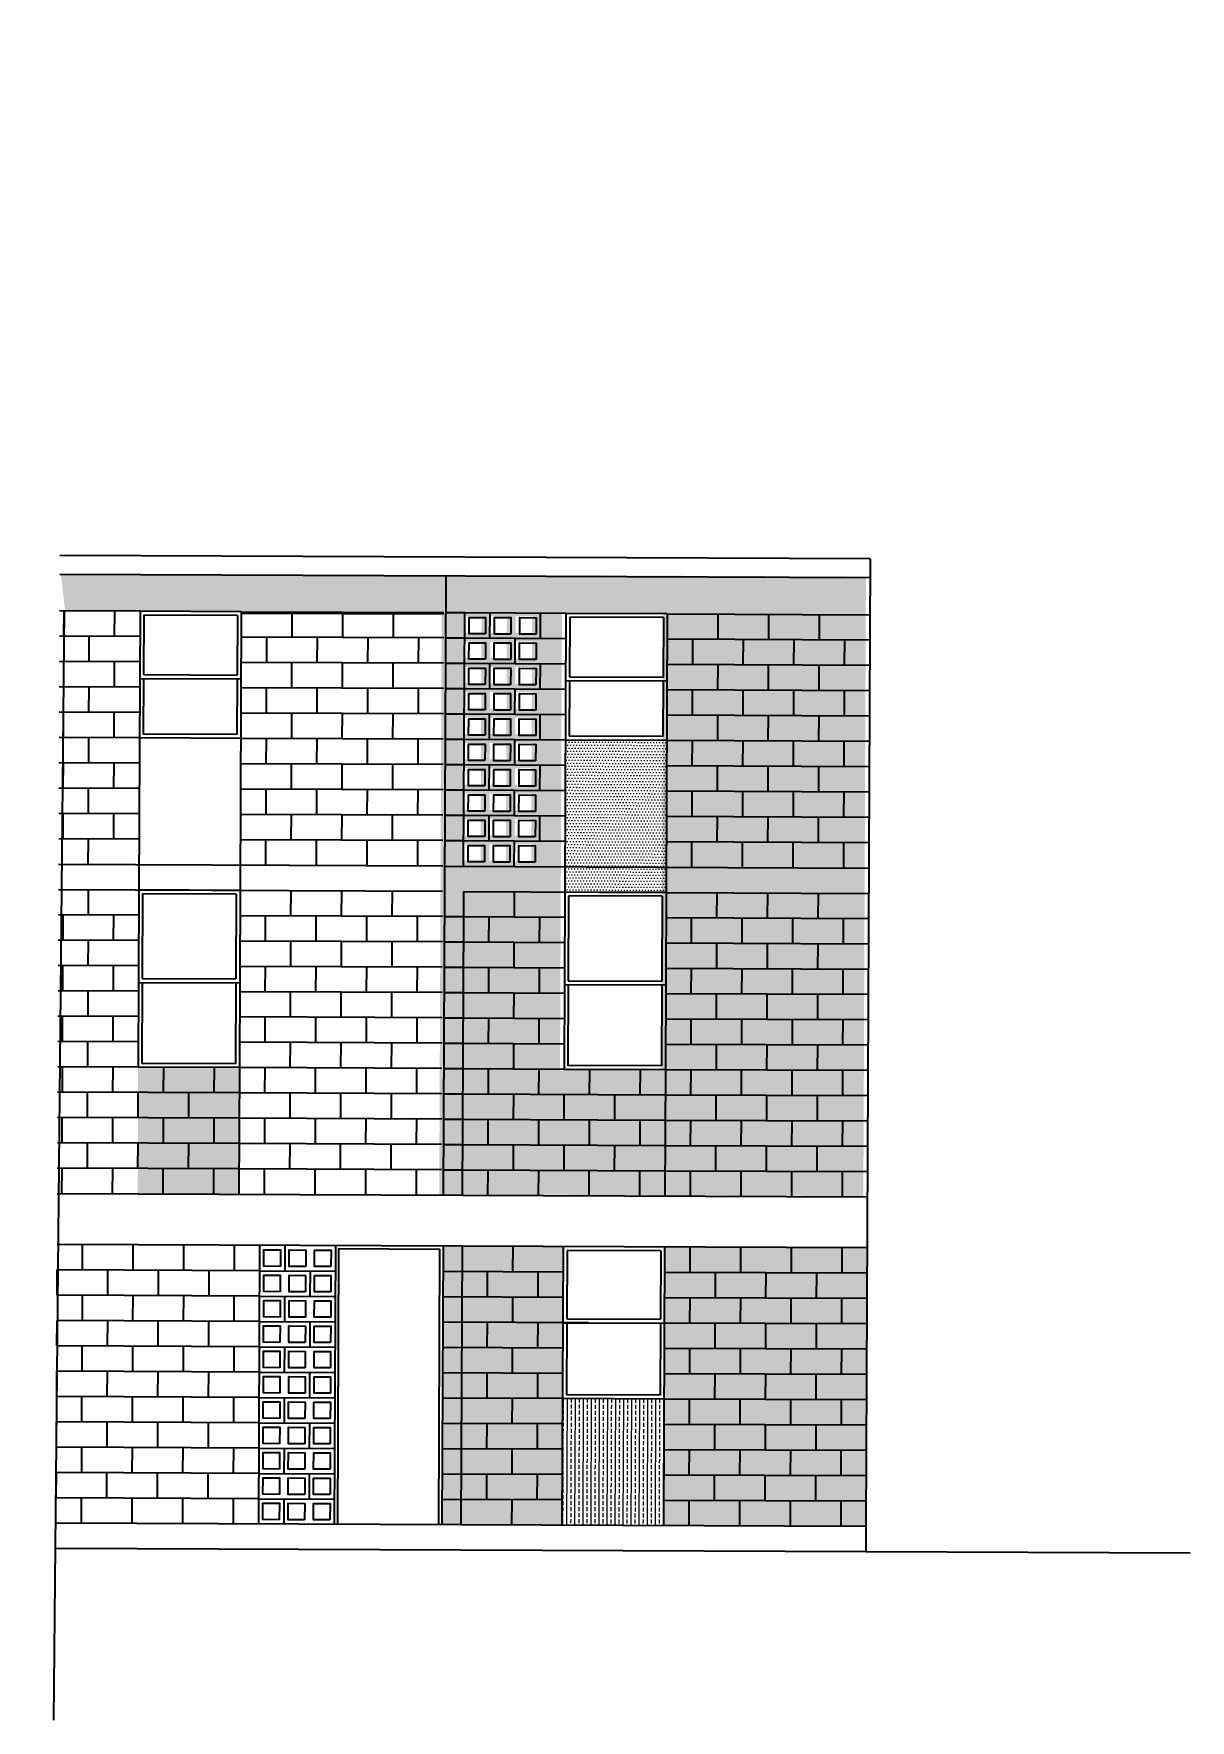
# Model space of a CAD drawing. Header units: inches. Extents: x 157.3 to 225.9, y 42.2 to 124.9.
# Drawn here: x 202.34 to 221.07, y 97.55 to 124.85 of the extents above; entities that cross this region are included whole.
import ezdxf

# ---------------------------------------------------------------- set-up
doc = ezdxf.new("R2010")
doc.units = ezdxf.units.IN
doc.header["$MEASUREMENT"] = 0
for name, color, linetype, lineweight in [('A-ELEV-MBE1', 7, 'Continuous', 35), ('A-ELEV-PATT', 8, 'Continuous', 18), ('A-SECT-MCUT', 7, 'Continuous', 35)]:
    doc.layers.add(name, color=color, linetype=linetype, lineweight=lineweight)

msp = doc.modelspace()

# ---------------------------------------------------------------- hatches: boundary and pattern name
at = {"layer": 'A-ELEV-PATT'}
h = msp.add_hatch(dxfattribs=at)
h.set_pattern_fill('DOTS,_O', color=256, scale=0.050179, angle=90)
h.set_pattern_definition([(90, (286.519316, 685.25579), (-0.079658478, 0.039829239), [0, -0.079658478])])
h.paths.add_polyline_path([(195.803, 116.341), (195.803, 117.176), (189.682, 117.176), (189.682, 116.341)])
h.paths.add_polyline_path([(202.333, 124.85), (203.939, 124.85), (203.939, 124.85), (202.333, 124.85)])
h = msp.add_hatch(dxfattribs=at)
h.set_pattern_fill('DOTS,_O', color=256, scale=0.05125, angle=90)
h.set_pattern_definition([(90, (296.38081, 694.73535), (-0.081359404, 0.040679702), [0, -0.081359404])])
h.paths.add_polyline_path([(209.018, 116.072), (202.787, 116.098), (202.851, 115.508), (209.016, 115.476)])
h.paths.add_polyline_path([(210.397, 122.364), (212.037, 122.364), (212.037, 122.364), (210.397, 122.364)])
h = msp.add_hatch(dxfattribs=at)
h.set_pattern_fill('DOTS,_O', color=256, scale=0.050179, angle=90)
h.set_pattern_definition([(90, (286.098655, 675.230526), (-0.079658478, 0.039829239), [0, -0.079658478])])
h.paths.add_polyline_path([(196.104, 116.341), (194.439, 116.341), (194.524, 108.112), (196.104, 108.313)])
h.paths.add_polyline_path([(201.913, 114.825), (203.518, 114.825), (203.518, 114.825), (201.913, 114.825)])
h = msp.add_hatch(dxfattribs=at)
h.set_pattern_fill('DOTS', color=256, scale=0.05125, angle=179.7612, style=0)
h.set_pattern_definition([(359.761219, (150.50961, -432.643015), (0.041018414, 0.081189165), [0, -0.081359404])])
h.paths.add_polyline_path([(215.821, 116.064), (208.953, 116.092), (208.911, 106.066), (215.779, 106.037)])
h.paths.add_polyline_path([(212.507, 108.101), (210.867, 108.108), (210.898, 115.488), (212.538, 115.481)], flags=16)
h.paths.add_polyline_path([(210.401, 111.872), (210.135, 111.873), (210.136, 112.139), (210.402, 112.138)], flags=16)
h.paths.add_polyline_path([(210.401, 111.728), (210.4, 111.462), (210.133, 111.463), (210.134, 111.729)], flags=16)
h.paths.add_polyline_path([(210.403, 112.282), (210.137, 112.283), (210.138, 112.549), (210.404, 112.548)], flags=16)
h.paths.add_polyline_path([(210.405, 112.692), (210.138, 112.693), (210.139, 112.959), (210.406, 112.958)], flags=16)
h.paths.add_polyline_path([(210.406, 113.102), (210.14, 113.103), (210.141, 113.369), (210.408, 113.368)], flags=16)
h.paths.add_polyline_path([(210.408, 113.512), (210.142, 113.513), (210.143, 113.779), (210.409, 113.778)], flags=16)
h.paths.add_polyline_path([(209.991, 111.873), (209.725, 111.874), (209.726, 112.141), (209.992, 112.14)], flags=16)
h.paths.add_polyline_path([(209.991, 111.73), (209.99, 111.463), (209.723, 111.464), (209.724, 111.731)], flags=16)
h.paths.add_polyline_path([(209.993, 112.283), (209.727, 112.284), (209.728, 112.551), (209.994, 112.55)], flags=16)
h.paths.add_polyline_path([(209.995, 112.693), (209.728, 112.694), (209.729, 112.961), (209.996, 112.96)], flags=16)
h.paths.add_polyline_path([(210.41, 113.922), (210.143, 113.923), (210.145, 114.189), (210.411, 114.188)], flags=16)
h.paths.add_polyline_path([(209.996, 113.103), (209.73, 113.104), (209.731, 113.371), (209.998, 113.37)], flags=16)
h.paths.add_polyline_path([(209.998, 113.513), (209.732, 113.514), (209.733, 113.781), (209.999, 113.78)], flags=16)
h.paths.add_polyline_path([(210.412, 114.332), (210.145, 114.333), (210.146, 114.599), (210.413, 114.598)], flags=16)
h.paths.add_polyline_path([(209.581, 111.875), (209.315, 111.876), (209.316, 112.143), (209.582, 112.141)], flags=16)
h.paths.add_polyline_path([(209.581, 111.732), (209.58, 111.465), (209.313, 111.466), (209.314, 111.733)], flags=16)
h.paths.add_polyline_path([(209.583, 112.285), (209.317, 112.286), (209.318, 112.553), (209.584, 112.551)], flags=16)
h.paths.add_polyline_path([(210, 113.923), (209.733, 113.924), (209.735, 114.191), (210.001, 114.19)], flags=16)
h.paths.add_polyline_path([(209.585, 112.695), (209.318, 112.696), (209.319, 112.963), (209.586, 112.961)], flags=16)
h.paths.add_polyline_path([(210.413, 114.742), (210.147, 114.743), (210.148, 115.009), (210.414, 115.008)], flags=16)
h.paths.add_polyline_path([(209.586, 113.105), (209.32, 113.106), (209.321, 113.373), (209.588, 113.371)], flags=16)
h.paths.add_polyline_path([(210.002, 114.333), (209.735, 114.334), (209.736, 114.601), (210.003, 114.6)], flags=16)
h.paths.add_polyline_path([(209.588, 113.515), (209.322, 113.516), (209.323, 113.783), (209.589, 113.781)], flags=16)
h.paths.add_polyline_path([(210.415, 115.152), (210.149, 115.153), (210.15, 115.419), (210.416, 115.418)], flags=16)
h.paths.add_polyline_path([(209.59, 113.925), (209.323, 113.926), (209.325, 114.193), (209.591, 114.191)], flags=16)
h.paths.add_polyline_path([(210.003, 114.743), (209.737, 114.744), (209.738, 115.011), (210.004, 115.01)], flags=16)
h.paths.add_polyline_path([(209.592, 114.335), (209.325, 114.336), (209.326, 114.603), (209.593, 114.601)], flags=16)
h.paths.add_polyline_path([(210.005, 115.153), (209.739, 115.154), (209.74, 115.421), (210.006, 115.42)], flags=16)
h.paths.add_polyline_path([(209.593, 114.745), (209.327, 114.746), (209.328, 115.013), (209.594, 115.011)], flags=16)
h.paths.add_polyline_path([(209.595, 115.155), (209.329, 115.156), (209.33, 115.423), (209.596, 115.421)], flags=16)
h = msp.add_hatch(dxfattribs=at)
h.set_pattern_fill('DOTS,_O', color=256, scale=0.050179, angle=90)
h.set_pattern_definition([(90, (291.23247, 674.51905), (-0.079658478, 0.039829239), [0, -0.079658478])])
h.paths.add_polyline_path([(195.899, 108.606), (195.496, 108.458), (195.687, 108.061), (196.008, 108.061)])
h.paths.add_polyline_path([(207.046, 114.114), (208.652, 114.114), (208.652, 114.114), (207.046, 114.114)])
h = msp.add_hatch(dxfattribs=at)
h.set_pattern_fill('DOTS', color=256, scale=0.03075, angle=179.7612, style=0)
h.set_pattern_definition([(359.761219, (150.574816, -432.663097), (0.0246110484, 0.048713499), [0, -0.0488156423])])
h.paths.add_polyline_path([(212.595, 113.411), (210.955, 113.418), (210.945, 110.958), (212.585, 110.951)])
h = msp.add_hatch(dxfattribs=at)
h.set_pattern_fill('DOTS,_O', color=256, scale=0.050179, angle=90)
h.set_pattern_definition([(90, (286.227965, 673.6515), (-0.079658478, 0.039829239), [0, -0.079658478])])
h.paths.add_polyline_path([(191.754, 107.911), (191.445, 107.911), (191.445, 106.306), (191.754, 106.306)])
h.paths.add_polyline_path([(202.042, 113.246), (203.648, 113.246), (203.648, 113.246), (202.042, 113.246)])
h = msp.add_hatch(dxfattribs=at)
h.set_pattern_fill('DOTS,_O', color=256, scale=0.05125, angle=90)
h.set_pattern_definition([(90, (297.5591, 685.29453), (-0.081359404, 0.040679702), [0, -0.081359404])])
h.paths.add_polyline_path([(205.674, 108.116), (204.034, 108.122), (204.029, 106.067), (205.666, 106.066)])
h.paths.add_polyline_path([(211.575, 112.923), (213.215, 112.923), (213.215, 112.923), (211.575, 112.923)])
h = msp.add_hatch(dxfattribs=at)
h.set_pattern_fill('DOTS,_O', color=256, scale=0.050179, angle=90)
h.set_pattern_definition([(90, (288.92007, 672.763664), (-0.079658478, 0.039829239), [0, -0.079658478])])
h.paths.add_polyline_path([(193.696, 107.911), (191.854, 107.911), (191.854, 106.306), (193.696, 106.306)])
h.paths.add_polyline_path([(204.734, 112.358), (206.34, 112.358), (206.34, 112.358), (204.734, 112.358)])
h = msp.add_hatch(dxfattribs=at)
h.set_pattern_fill('DOTS,_O', color=256, scale=0.050179, angle=90)
h.set_pattern_definition([(90, (290.96221, 672.36208), (-0.079658478, 0.039829239), [0, -0.079658478])])
h.paths.add_polyline_path([(195.72, 108.552), (193.914, 108.552), (193.897, 105.904), (195.703, 105.904)])
h.paths.add_polyline_path([(206.776, 111.957), (208.382, 111.957), (208.382, 111.957), (206.776, 111.957)])
h = msp.add_hatch(dxfattribs=at)
h.set_pattern_fill('DOTS', color=256, scale=0.05125, angle=179.7612, style=0)
h.set_pattern_definition([(359.76122, (124.335035, -432.55374), (0.041018414, 0.081189165), [0, -0.081359404])])
h.paths.add_polyline_path([(210.921, 105.218), (208.973, 105.226), (208.954, 100.716), (210.902, 100.708)])
h.paths.add_polyline_path([(215.841, 105.197), (212.561, 105.211), (212.542, 100.701), (215.822, 100.687)])
h = msp.add_hatch(dxfattribs=at)
h.set_pattern_fill('BRASS', color=256, scale=0.0205, angle=269.7612, style=0)
h.set_pattern_definition([(89.76122, (155.90477, -432.68531), (-0.130173916, 0.000542504), []), (89.76122, (155.83969, -432.68504), (-0.130173916, 0.000542504), [0.065087523, -0.032543762])])
h.paths.add_polyline_path([(212.55, 102.751), (210.91, 102.758), (210.902, 100.708), (212.542, 100.701)])

# ---------------------------------------------------------------- linework, layer by layer
at = {"layer": 'A-ELEV-MBE1'}
for p, q in [((215.887, 116.351), (202.767, 116.406)), ((215.887, 116.351), (215.822, 100.687)), ((215.886, 116.044), (202.766, 116.098)), ((209.018, 116.072), (208.977, 106.046)), ((202.835, 115.507), (202.665, 97.553)), ((204.065, 115.502), (202.763, 115.508)), ((202.833, 115.097), (202.835, 115.507)), ((203.653, 115.094), (203.655, 115.504)), ((204.065, 115.502), (204.046, 110.992)), ((205.705, 115.495), (204.065, 115.502)), ((205.705, 115.495), (205.686, 110.985)), ((205.705, 115.495), (208.985, 115.482)), ((206.525, 115.492), (206.523, 115.082)), ((207.345, 115.489), (207.343, 115.079)), ((208.165, 115.485), (208.163, 115.075)), ((209.323, 115.475), (209.016, 115.476)), ((209.306, 111.375), (209.323, 115.475)), ((210.963, 115.468), (209.323, 115.475)), ((209.732, 115.063), (209.733, 115.473)), ((204.126, 115.441), (204.122, 114.477)), ((205.643, 115.434), (204.126, 115.441)), ((205.643, 115.434), (205.639, 114.471)), ((210.552, 115.059), (210.553, 115.469)), ((210.963, 115.468), (210.945, 110.958)), ((212.603, 115.461), (210.963, 115.468)), ((211.025, 115.406), (211.021, 114.442)), ((212.542, 115.4), (211.025, 115.406)), ((212.542, 115.4), (212.538, 114.436)), ((212.603, 115.461), (212.585, 110.951)), ((213.423, 115.457), (213.422, 115.047)), ((214.243, 115.454), (214.242, 115.044)), ((215.063, 115.451), (215.062, 115.041)), ((204.063, 115.092), (202.762, 115.098)), ((203.241, 114.686), (203.243, 115.096)), ((208.983, 115.072), (205.703, 115.085)), ((206.113, 115.084), (206.111, 114.674)), ((206.933, 115.08), (206.931, 114.67)), ((207.753, 115.077), (207.751, 114.667)), ((208.573, 115.073), (208.571, 114.663)), ((209.322, 115.065), (209.014, 115.066)), ((210.962, 115.058), (209.322, 115.065)), ((210.14, 114.651), (210.142, 115.061)), ((215.882, 115.037), (212.602, 115.051)), ((213.012, 115.049), (213.01, 114.639)), ((213.832, 115.046), (213.83, 114.636)), ((214.652, 115.042), (214.65, 114.632)), ((215.472, 115.039), (215.47, 114.629)), ((204.061, 114.682), (202.76, 114.688)), ((202.83, 114.277), (202.831, 114.687)), ((203.65, 114.274), (203.651, 114.684)), ((208.981, 114.662), (205.701, 114.675)), ((206.521, 114.672), (206.52, 114.262)), ((207.341, 114.669), (207.34, 114.259)), ((208.161, 114.665), (208.16, 114.255)), ((209.32, 114.655), (209.012, 114.656)), ((210.96, 114.648), (209.32, 114.655)), ((209.728, 114.243), (209.73, 114.653)), ((204.122, 114.416), (204.118, 113.514)), ((205.639, 114.409), (205.635, 113.507)), ((210.548, 114.239), (210.55, 114.649)), ((211.02, 114.381), (211.017, 113.479)), ((215.88, 114.627), (212.6, 114.641)), ((213.42, 114.637), (213.418, 114.227)), ((214.24, 114.634), (214.238, 114.224)), ((215.06, 114.631), (215.058, 114.221)), ((204.06, 114.272), (202.758, 114.278)), ((203.238, 113.866), (203.24, 114.276)), ((208.98, 114.252), (205.7, 114.265)), ((206.11, 114.264), (206.108, 113.854)), ((206.93, 114.26), (206.928, 113.85)), ((207.75, 114.257), (207.748, 113.847)), ((208.57, 114.253), (208.568, 113.843)), ((209.318, 114.245), (209.011, 114.246)), ((210.958, 114.238), (209.318, 114.245)), ((210.137, 113.831), (210.138, 114.241)), ((212.537, 114.375), (212.534, 113.473)), ((215.878, 114.217), (212.598, 114.231)), ((213.008, 114.229), (213.007, 113.819)), ((213.828, 114.226), (213.827, 113.816)), ((214.648, 114.222), (214.647, 113.812)), ((215.468, 114.219), (215.467, 113.809)), ((204.058, 113.862), (202.757, 113.868)), ((202.826, 113.457), (202.828, 113.867)), ((203.646, 113.454), (203.648, 113.864)), ((208.978, 113.842), (205.698, 113.855)), ((206.518, 113.852), (206.516, 113.442)), ((207.338, 113.849), (207.336, 113.439)), ((208.158, 113.845), (208.156, 113.435)), ((209.317, 113.835), (209.009, 113.836)), ((210.957, 113.828), (209.317, 113.835)), ((209.725, 113.423), (209.727, 113.833)), ((210.545, 113.419), (210.547, 113.829)), ((215.877, 113.807), (212.597, 113.821)), ((213.417, 113.817), (213.415, 113.407)), ((214.237, 113.814), (214.235, 113.404)), ((215.057, 113.811), (215.055, 113.401)), ((204.056, 113.452), (202.755, 113.458)), ((203.235, 113.046), (203.236, 113.456)), ((205.696, 113.445), (204.056, 113.452)), ((205.635, 113.507), (204.118, 113.514)), ((208.976, 113.432), (205.696, 113.445)), ((206.106, 113.444), (206.105, 113.034)), ((206.926, 113.44), (206.925, 113.03)), ((207.746, 113.437), (207.745, 113.027)), ((208.566, 113.434), (208.565, 113.024)), ((209.315, 113.425), (209.007, 113.426)), ((210.955, 113.418), (209.315, 113.425)), ((210.133, 113.011), (210.135, 113.421)), ((212.595, 113.411), (210.955, 113.418)), ((212.534, 113.473), (211.017, 113.479)), ((215.875, 113.397), (212.595, 113.411)), ((213.005, 113.409), (213.003, 112.999)), ((213.825, 113.406), (213.823, 112.996)), ((214.645, 113.402), (214.643, 112.992)), ((215.465, 113.399), (215.463, 112.989)), ((204.055, 113.042), (202.753, 113.048)), ((202.823, 112.637), (202.825, 113.047)), ((203.643, 112.634), (203.645, 113.044)), ((208.975, 113.022), (205.695, 113.035)), ((206.515, 113.032), (206.513, 112.622)), ((207.335, 113.029), (207.333, 112.619)), ((208.155, 113.025), (208.153, 112.615)), ((209.313, 113.015), (209.006, 113.016)), ((210.953, 113.008), (209.313, 113.015)), ((209.721, 112.603), (209.723, 113.013)), ((210.541, 112.599), (210.543, 113.009)), ((215.873, 112.987), (212.593, 113.001)), ((213.413, 112.997), (213.411, 112.587)), ((214.233, 112.994), (214.231, 112.584)), ((215.053, 112.991), (215.051, 112.581)), ((204.053, 112.632), (202.752, 112.638)), ((203.231, 112.226), (203.233, 112.636)), ((208.973, 112.612), (205.693, 112.625)), ((206.103, 112.624), (206.101, 112.214)), ((206.923, 112.62), (206.921, 112.21)), ((207.743, 112.617), (207.741, 112.207)), ((208.563, 112.614), (208.561, 112.204)), ((209.312, 112.605), (209.004, 112.606)), ((210.951, 112.598), (209.311, 112.605)), ((210.13, 112.191), (210.131, 112.601)), ((215.871, 112.577), (212.591, 112.591)), ((213.001, 112.589), (213, 112.179)), ((213.821, 112.586), (213.82, 112.176)), ((214.641, 112.582), (214.64, 112.172)), ((215.461, 112.579), (215.46, 112.169)), ((204.051, 112.222), (202.75, 112.228)), ((202.819, 111.817), (202.821, 112.227)), ((203.639, 111.814), (203.641, 112.224)), ((208.971, 112.202), (205.691, 112.215)), ((206.511, 112.212), (206.509, 111.802)), ((207.331, 112.209), (207.329, 111.799)), ((208.151, 112.205), (208.149, 111.795)), ((209.31, 112.195), (209.002, 112.196)), ((210.95, 112.188), (209.31, 112.195)), ((209.718, 111.783), (209.72, 112.193)), ((210.538, 111.779), (210.54, 112.189)), ((215.87, 112.167), (212.59, 112.181)), ((213.41, 112.177), (213.408, 111.767)), ((214.23, 112.174), (214.228, 111.764)), ((215.05, 112.171), (215.048, 111.761)), ((204.049, 111.812), (202.748, 111.818)), ((203.228, 111.406), (203.229, 111.816)), ((208.969, 111.792), (205.689, 111.805)), ((206.099, 111.804), (206.098, 111.394)), ((206.919, 111.8), (206.918, 111.39)), ((207.739, 111.797), (207.738, 111.387)), ((208.559, 111.794), (208.558, 111.384)), ((209.308, 111.785), (209.001, 111.786)), ((210.948, 111.778), (209.308, 111.785)), ((210.126, 111.371), (210.128, 111.781)), ((215.868, 111.757), (212.588, 111.771)), ((212.998, 111.769), (212.996, 111.359)), ((213.818, 111.766), (213.816, 111.356)), ((214.638, 111.762), (214.636, 111.352)), ((215.458, 111.759), (215.456, 111.349)), ((202.746, 111.408), (208.968, 111.382)), ((208.999, 111.376), (215.866, 111.347)), ((202.745, 110.998), (208.966, 110.972)), ((203.226, 110.996), (203.224, 110.586)), ((204.046, 110.992), (204.034, 108.122)), ((205.686, 110.985), (204.046, 110.992)), ((204.107, 110.931), (204.102, 109.557)), ((205.624, 110.924), (204.107, 110.931)), ((205.624, 110.924), (205.619, 109.551)), ((205.686, 110.985), (205.674, 108.116)), ((206.506, 110.982), (206.504, 110.572)), ((207.326, 110.979), (207.324, 110.569)), ((208.146, 110.975), (208.144, 110.565)), ((209.305, 110.965), (209.303, 110.555)), ((209.305, 110.965), (215.865, 110.937)), ((210.125, 110.961), (210.123, 110.551)), ((210.945, 110.958), (210.933, 108.088)), ((212.585, 110.951), (210.945, 110.958)), ((211.006, 110.896), (211, 109.523)), ((212.523, 110.89), (211.006, 110.896)), ((212.523, 110.89), (212.517, 109.516)), ((212.585, 110.951), (212.573, 108.081)), ((213.405, 110.947), (213.403, 110.538)), ((214.225, 110.944), (214.223, 110.534)), ((215.045, 110.941), (215.043, 110.531)), ((204.044, 110.582), (202.743, 110.588)), ((202.814, 110.587), (202.813, 110.177)), ((203.634, 110.584), (203.633, 110.174)), ((208.964, 110.562), (205.684, 110.575)), ((206.094, 110.574), (206.093, 110.164)), ((206.914, 110.57), (206.913, 110.16)), ((207.734, 110.567), (207.733, 110.157)), ((208.554, 110.564), (208.553, 110.154)), ((209.303, 110.555), (208.995, 110.556)), ((209.303, 110.555), (209.284, 106.045)), ((210.943, 110.548), (209.303, 110.555)), ((209.713, 110.553), (209.711, 110.143)), ((210.533, 110.549), (210.531, 110.139)), ((215.863, 110.527), (212.583, 110.541)), ((212.993, 110.539), (212.991, 110.129)), ((213.813, 110.536), (213.811, 110.126)), ((214.633, 110.532), (214.631, 110.122)), ((215.453, 110.529), (215.451, 110.119)), ((204.043, 110.172), (202.741, 110.178)), ((203.223, 110.176), (203.221, 109.766)), ((208.963, 110.152), (205.683, 110.165)), ((206.503, 110.162), (206.501, 109.752)), ((207.323, 110.159), (207.321, 109.749)), ((208.143, 110.155), (208.141, 109.745)), ((209.301, 110.145), (208.994, 110.146)), ((210.941, 110.138), (209.301, 110.145)), ((210.121, 110.141), (210.119, 109.731)), ((215.861, 110.117), (212.581, 110.131)), ((213.401, 110.128), (213.399, 109.718)), ((214.221, 110.124), (214.219, 109.714)), ((215.041, 110.121), (215.039, 109.711)), ((204.041, 109.762), (202.74, 109.768)), ((202.811, 109.767), (202.809, 109.357)), ((203.631, 109.764), (203.629, 109.354)), ((208.961, 109.742), (205.681, 109.755)), ((206.091, 109.754), (206.089, 109.344)), ((206.911, 109.75), (206.909, 109.34)), ((207.731, 109.747), (207.729, 109.337)), ((208.551, 109.744), (208.549, 109.334)), ((204.101, 109.496), (204.096, 108.184)), ((205.618, 109.489), (205.613, 108.177)), ((209.299, 109.735), (208.992, 109.736)), ((210.939, 109.728), (209.299, 109.735)), ((209.709, 109.733), (209.708, 109.323)), ((210.529, 109.729), (210.528, 109.319)), ((215.859, 109.707), (212.579, 109.721)), ((212.989, 109.719), (212.988, 109.309)), ((213.809, 109.716), (213.808, 109.306)), ((214.629, 109.712), (214.628, 109.302)), ((215.449, 109.709), (215.448, 109.299)), ((204.039, 109.352), (202.738, 109.358)), ((203.219, 109.356), (203.218, 108.946)), ((208.959, 109.332), (205.679, 109.345)), ((206.499, 109.342), (206.498, 108.932)), ((207.319, 109.339), (207.318, 108.929)), ((208.139, 109.335), (208.137, 108.925)), ((209.298, 109.325), (208.99, 109.326)), ((210.938, 109.318), (209.298, 109.325)), ((210.118, 109.321), (210.116, 108.911)), ((211, 109.461), (210.994, 108.149)), ((212.517, 109.455), (212.511, 108.143)), ((215.858, 109.297), (212.578, 109.311)), ((213.398, 109.308), (213.396, 108.898)), ((214.218, 109.304), (214.216, 108.894)), ((215.038, 109.301), (215.036, 108.891)), ((204.038, 108.942), (202.736, 108.948)), ((202.807, 108.947), (202.806, 108.537)), ((203.627, 108.944), (203.626, 108.534)), ((208.957, 108.922), (205.678, 108.936)), ((206.088, 108.934), (206.086, 108.524)), ((206.908, 108.93), (206.906, 108.52)), ((207.728, 108.927), (207.726, 108.517)), ((208.547, 108.924), (208.546, 108.514)), ((209.296, 108.915), (208.989, 108.916)), ((210.936, 108.908), (209.296, 108.915)), ((209.706, 108.913), (209.704, 108.503)), ((210.526, 108.909), (210.524, 108.499)), ((215.856, 108.887), (212.576, 108.901)), ((212.986, 108.899), (212.984, 108.489)), ((213.806, 108.896), (213.804, 108.486)), ((214.626, 108.892), (214.624, 108.482)), ((215.446, 108.889), (215.444, 108.479)), ((204.036, 108.532), (202.734, 108.538)), ((203.216, 108.536), (203.214, 108.126)), ((208.956, 108.512), (205.676, 108.526)), ((206.496, 108.522), (206.494, 108.112)), ((207.316, 108.519), (207.314, 108.109)), ((208.136, 108.515), (208.134, 108.105)), ((209.294, 108.505), (208.987, 108.506)), ((210.934, 108.498), (209.294, 108.505)), ((210.114, 108.501), (210.113, 108.091)), ((215.854, 108.477), (212.574, 108.491)), ((213.394, 108.488), (213.393, 108.078)), ((214.214, 108.484), (214.213, 108.074)), ((215.034, 108.481), (215.033, 108.071)), ((204.034, 108.122), (202.733, 108.128)), ((202.804, 108.127), (202.802, 107.717)), ((203.624, 108.124), (203.622, 107.714)), ((205.674, 108.116), (204.034, 108.122)), ((205.613, 108.177), (204.096, 108.184)), ((204.444, 108.121), (204.442, 107.711)), ((205.264, 108.117), (205.262, 107.707)), ((205.674, 108.116), (205.666, 106.066)), ((208.954, 108.102), (205.674, 108.116)), ((206.084, 108.114), (206.082, 107.704)), ((206.904, 108.11), (206.902, 107.7)), ((207.724, 108.107), (207.722, 107.697)), ((208.544, 108.104), (208.542, 107.694)), ((212.511, 108.143), (210.994, 108.149)), ((209.293, 108.095), (208.985, 108.096)), ((210.933, 108.088), (209.293, 108.095)), ((209.703, 108.093), (209.701, 107.683)), ((210.523, 108.089), (210.521, 107.679)), ((212.573, 108.081), (210.933, 108.088)), ((211.343, 108.086), (211.341, 107.676)), ((212.163, 108.083), (212.161, 107.673)), ((212.573, 108.081), (212.564, 106.031)), ((215.853, 108.067), (212.573, 108.081)), ((212.983, 108.079), (212.981, 107.669)), ((213.803, 108.076), (213.801, 107.666)), ((214.623, 108.072), (214.621, 107.662)), ((215.443, 108.069), (215.441, 107.659)), ((205.672, 107.706), (202.731, 107.718)), ((203.212, 107.716), (203.211, 107.306)), ((204.032, 107.712), (204.031, 107.302)), ((204.852, 107.709), (204.851, 107.299)), ((208.952, 107.692), (205.672, 107.706)), ((206.492, 107.702), (206.491, 107.292)), ((207.312, 107.699), (207.311, 107.289)), ((208.132, 107.695), (208.131, 107.285)), ((209.291, 107.685), (208.984, 107.686)), ((212.571, 107.671), (209.291, 107.685)), ((210.111, 107.681), (210.109, 107.271)), ((210.931, 107.678), (210.929, 107.268)), ((211.751, 107.674), (211.749, 107.264)), ((215.851, 107.657), (212.571, 107.671)), ((213.391, 107.668), (213.389, 107.258)), ((214.211, 107.664), (214.209, 107.254)), ((215.031, 107.661), (215.029, 107.251)), ((205.671, 107.296), (202.729, 107.308)), ((202.801, 107.307), (202.799, 106.897)), ((203.621, 107.304), (203.619, 106.894)), ((204.441, 107.301), (204.439, 106.891)), ((205.261, 107.297), (205.259, 106.887)), ((208.951, 107.282), (205.671, 107.296)), ((206.081, 107.294), (206.079, 106.884)), ((206.901, 107.29), (206.899, 106.88)), ((207.721, 107.287), (207.719, 106.877)), ((208.541, 107.284), (208.539, 106.874)), ((209.289, 107.275), (208.982, 107.276)), ((212.569, 107.261), (209.289, 107.275)), ((209.699, 107.273), (209.697, 106.863)), ((210.519, 107.269), (210.517, 106.859)), ((211.339, 107.266), (211.337, 106.856)), ((212.159, 107.263), (212.157, 106.853)), ((215.849, 107.247), (212.569, 107.261)), ((212.979, 107.259), (212.977, 106.849)), ((213.799, 107.256), (213.797, 106.846)), ((214.619, 107.252), (214.617, 106.842)), ((215.439, 107.249), (215.437, 106.839)), ((205.669, 106.886), (202.728, 106.898)), ((203.209, 106.896), (203.207, 106.486)), ((204.029, 106.892), (204.027, 106.482)), ((204.849, 106.889), (204.847, 106.479)), ((208.949, 106.872), (205.669, 106.886)), ((206.489, 106.882), (206.487, 106.472)), ((207.309, 106.879), (207.307, 106.469)), ((208.129, 106.875), (208.127, 106.465)), ((209.288, 106.865), (208.98, 106.866)), ((212.567, 106.851), (209.288, 106.865)), ((210.108, 106.861), (210.106, 106.451)), ((210.928, 106.858), (210.926, 106.448)), ((211.748, 106.854), (211.746, 106.444)), ((215.847, 106.837), (212.567, 106.851)), ((213.387, 106.848), (213.386, 106.438)), ((214.207, 106.844), (214.206, 106.434)), ((215.027, 106.841), (215.026, 106.431)), ((205.667, 106.476), (202.726, 106.488)), ((202.797, 106.487), (202.796, 106.077)), ((203.617, 106.484), (203.616, 106.074)), ((204.437, 106.481), (204.436, 106.071)), ((205.257, 106.477), (205.256, 106.067)), ((208.947, 106.462), (205.667, 106.476)), ((206.077, 106.474), (206.076, 106.064)), ((206.897, 106.47), (206.896, 106.06)), ((207.717, 106.467), (207.716, 106.057)), ((208.537, 106.464), (208.536, 106.054)), ((209.286, 106.455), (208.978, 106.456)), ((212.566, 106.441), (209.286, 106.455)), ((209.696, 106.453), (209.694, 106.043)), ((210.516, 106.449), (210.514, 106.04)), ((211.336, 106.446), (211.334, 106.036)), ((212.156, 106.443), (212.154, 106.033)), ((215.846, 106.427), (212.566, 106.441)), ((212.976, 106.439), (212.974, 106.029)), ((213.796, 106.436), (213.794, 106.026)), ((214.616, 106.432), (214.614, 106.022)), ((215.436, 106.429), (215.434, 106.019)), ((215.844, 106.017), (202.724, 106.072)), ((215.841, 105.197), (202.721, 105.252)), ((203.131, 105.25), (203.129, 104.84)), ((203.951, 105.247), (203.949, 104.837)), ((204.771, 105.243), (204.769, 104.833)), ((205.591, 105.24), (205.589, 104.83)), ((206.001, 105.238), (205.982, 100.728)), ((206.411, 105.237), (206.409, 104.827)), ((207.231, 105.233), (207.212, 100.723)), ((208.973, 105.226), (208.954, 100.716)), ((209.281, 105.225), (209.262, 100.715)), ((210.101, 105.221), (210.099, 104.811)), ((210.902, 100.708), (210.921, 105.218)), ((210.982, 105.156), (210.977, 104.049)), ((212.499, 105.15), (210.982, 105.156)), ((212.499, 105.15), (212.494, 104.043)), ((212.561, 105.211), (212.542, 100.701)), ((212.971, 105.209), (212.969, 104.799)), ((213.791, 105.206), (213.789, 104.796)), ((214.611, 105.202), (214.609, 104.792)), ((215.431, 105.199), (215.429, 104.789)), ((202.719, 104.842), (202.717, 104.432)), ((205.999, 104.828), (202.719, 104.842)), ((203.539, 104.839), (203.537, 104.429)), ((204.359, 104.835), (204.357, 104.425)), ((205.179, 104.832), (205.177, 104.422)), ((205.999, 104.828), (207.229, 104.823)), ((206.819, 104.825), (206.817, 104.415)), ((210.919, 104.808), (208.971, 104.816)), ((209.689, 104.813), (209.687, 104.403)), ((210.509, 104.81), (210.507, 104.4)), ((215.839, 104.787), (212.559, 104.801)), ((213.379, 104.798), (213.377, 104.388)), ((214.199, 104.794), (214.197, 104.384)), ((215.019, 104.791), (215.017, 104.381)), ((205.997, 104.418), (202.717, 104.432)), ((203.127, 104.43), (203.126, 104.02)), ((203.947, 104.427), (203.946, 104.017)), ((204.767, 104.423), (204.766, 104.013)), ((205.587, 104.42), (205.586, 104.01)), ((205.997, 104.418), (207.227, 104.413)), ((206.407, 104.417), (206.406, 104.007)), ((210.917, 104.398), (208.97, 104.406)), ((210.097, 104.401), (210.096, 103.991)), ((215.837, 104.377), (212.557, 104.391)), ((212.967, 104.389), (212.966, 103.979)), ((213.787, 104.386), (213.786, 103.976)), ((214.607, 104.382), (214.606, 103.972)), ((215.427, 104.379), (215.426, 103.969)), ((202.716, 104.022), (202.714, 103.612)), ((205.996, 104.008), (202.716, 104.022)), ((203.536, 104.019), (203.534, 103.609)), ((204.356, 104.015), (204.354, 103.605)), ((205.176, 104.012), (205.174, 103.602)), ((205.996, 104.008), (207.226, 104.003)), ((206.816, 104.005), (206.814, 103.595)), ((211.326, 103.986), (208.968, 103.996)), ((209.686, 103.993), (209.684, 103.583)), ((210.506, 103.99), (210.504, 103.58)), ((210.977, 103.988), (210.972, 102.819)), ((212.494, 103.981), (212.489, 102.813)), ((215.836, 103.967), (212.556, 103.981)), ((213.376, 103.978), (213.374, 103.568)), ((214.196, 103.974), (214.194, 103.564)), ((215.016, 103.971), (215.014, 103.561)), ((205.994, 103.598), (202.714, 103.612)), ((203.124, 103.61), (203.122, 103.2)), ((203.944, 103.607), (203.942, 103.197)), ((204.764, 103.603), (204.762, 103.193)), ((205.584, 103.6), (205.582, 103.19)), ((205.994, 103.598), (207.224, 103.593)), ((206.404, 103.597), (206.402, 103.187)), ((210.914, 103.578), (208.966, 103.586)), ((210.094, 103.581), (210.092, 103.171)), ((215.834, 103.557), (212.554, 103.571)), ((212.964, 103.569), (212.962, 103.159)), ((213.784, 103.566), (213.782, 103.156)), ((214.604, 103.562), (214.602, 103.152)), ((215.424, 103.559), (215.422, 103.149)), ((202.712, 103.202), (202.71, 102.792)), ((205.992, 103.188), (202.712, 103.202)), ((203.532, 103.199), (203.53, 102.789)), ((204.352, 103.195), (204.35, 102.785)), ((205.172, 103.192), (205.17, 102.782)), ((205.992, 103.188), (207.222, 103.183)), ((206.812, 103.185), (206.81, 102.775)), ((210.912, 103.168), (208.965, 103.176)), ((209.682, 103.173), (209.68, 102.763)), ((210.502, 103.17), (210.5, 102.76)), ((215.832, 103.147), (212.552, 103.161)), ((213.372, 103.158), (213.37, 102.748)), ((214.192, 103.154), (214.19, 102.744)), ((215.012, 103.151), (215.01, 102.741)), ((205.99, 102.778), (202.71, 102.792)), ((203.12, 102.79), (203.119, 102.38)), ((203.94, 102.787), (203.939, 102.377)), ((204.76, 102.783), (204.759, 102.373)), ((205.58, 102.78), (205.579, 102.37)), ((205.99, 102.778), (207.22, 102.773)), ((206.4, 102.777), (206.399, 102.367)), ((210.91, 102.758), (208.963, 102.766)), ((210.09, 102.761), (210.089, 102.351)), ((212.55, 102.751), (210.91, 102.758)), ((212.489, 102.813), (210.972, 102.819)), ((215.83, 102.737), (212.55, 102.751)), ((212.96, 102.749), (212.959, 102.339)), ((213.78, 102.746), (213.779, 102.336)), ((214.6, 102.742), (214.599, 102.332)), ((215.42, 102.739), (215.419, 102.329)), ((202.709, 102.382), (202.707, 101.972)), ((205.989, 102.368), (202.709, 102.382)), ((203.529, 102.379), (203.527, 101.969)), ((204.349, 102.375), (204.347, 101.965)), ((205.169, 102.372), (205.167, 101.962)), ((205.989, 102.368), (207.219, 102.363)), ((206.809, 102.365), (206.807, 101.955)), ((210.909, 102.348), (208.961, 102.356)), ((209.679, 102.353), (209.677, 101.943)), ((210.499, 102.35), (210.497, 101.94)), ((215.829, 102.327), (212.549, 102.341)), ((213.369, 102.338), (213.367, 101.928)), ((214.189, 102.334), (214.187, 101.924)), ((215.009, 102.331), (215.007, 101.921)), ((205.987, 101.958), (202.707, 101.972)), ((203.117, 101.97), (203.115, 101.56)), ((203.937, 101.967), (203.935, 101.557)), ((204.757, 101.963), (204.755, 101.553)), ((205.577, 101.96), (205.575, 101.55)), ((205.987, 101.958), (207.217, 101.953)), ((206.397, 101.957), (206.395, 101.547)), ((210.907, 101.938), (208.96, 101.946)), ((210.087, 101.941), (210.085, 101.531)), ((215.827, 101.917), (212.547, 101.931)), ((212.957, 101.929), (212.955, 101.519)), ((213.777, 101.926), (213.775, 101.516)), ((214.597, 101.922), (214.595, 101.512)), ((215.417, 101.919), (215.415, 101.509)), ((202.705, 101.562), (202.704, 101.152)), ((205.985, 101.548), (202.705, 101.562)), ((203.525, 101.559), (203.524, 101.149)), ((204.345, 101.555), (204.344, 101.145)), ((205.165, 101.552), (205.164, 101.142)), ((205.985, 101.548), (207.215, 101.543)), ((206.805, 101.545), (206.804, 101.135)), ((210.905, 101.528), (208.958, 101.536)), ((209.675, 101.533), (209.674, 101.123)), ((210.495, 101.53), (210.494, 101.12)), ((215.825, 101.507), (212.545, 101.521)), ((213.365, 101.518), (213.364, 101.108)), ((214.185, 101.514), (214.184, 101.104)), ((215.005, 101.511), (215.004, 101.101)), ((205.984, 101.138), (202.704, 101.152)), ((203.114, 101.15), (203.112, 100.74)), ((203.934, 101.147), (203.932, 100.737)), ((204.754, 101.143), (204.752, 100.733)), ((205.574, 101.14), (205.572, 100.73)), ((205.984, 101.138), (207.214, 101.133)), ((206.394, 101.137), (206.392, 100.727)), ((210.904, 101.118), (208.956, 101.126)), ((210.084, 101.121), (210.082, 100.711)), ((215.824, 101.097), (212.544, 101.111)), ((212.954, 101.109), (212.952, 100.699)), ((213.774, 101.106), (213.772, 100.696)), ((214.594, 101.102), (214.592, 100.692)), ((215.414, 101.099), (215.412, 100.689)), ((215.822, 100.687), (202.702, 100.742)), ((215.822, 100.687), (215.82, 100.277))]:
    msp.add_line(p, q, dxfattribs=at)
at = {"layer": 'A-ELEV-MBE1', "color": 0}
for p, q in [((205.713, 115.473), (208.993, 115.459)), ((212.603, 115.461), (215.883, 115.447))]:
    msp.add_line(p, q, dxfattribs=at)
at = {"layer": 'A-ELEV-MBE1'}
for points in [[(209.66, 115.135), (209.394, 115.136), (209.395, 115.402), (209.661, 115.401)], [(210.07, 115.133), (209.804, 115.134), (209.805, 115.401), (210.071, 115.4)], [(210.48, 115.131), (210.214, 115.133), (210.215, 115.399), (210.481, 115.398)], [(209.659, 114.725), (209.392, 114.726), (209.393, 114.993), (209.66, 114.991)], [(210.069, 114.723), (209.802, 114.724), (209.803, 114.991), (210.07, 114.99)], [(210.479, 114.721), (210.212, 114.723), (210.213, 114.989), (210.48, 114.988)], [(209.657, 114.315), (209.39, 114.316), (209.391, 114.583), (209.658, 114.581)], [(210.067, 114.313), (209.8, 114.314), (209.801, 114.581), (210.068, 114.58)], [(210.477, 114.311), (210.21, 114.313), (210.211, 114.579), (210.478, 114.578)], [(209.655, 113.905), (209.389, 113.906), (209.39, 114.173), (209.656, 114.171)], [(210.065, 113.903), (209.799, 113.904), (209.8, 114.171), (210.066, 114.17)], [(210.475, 113.901), (210.209, 113.903), (210.21, 114.169), (210.476, 114.168)], [(209.653, 113.495), (209.387, 113.496), (209.388, 113.763), (209.655, 113.761)], [(210.063, 113.493), (209.797, 113.494), (209.798, 113.761), (210.065, 113.76)], [(210.473, 113.491), (210.207, 113.493), (210.208, 113.759), (210.475, 113.758)], [(209.652, 113.085), (209.385, 113.086), (209.386, 113.353), (209.653, 113.351)], [(210.062, 113.083), (209.795, 113.084), (209.796, 113.351), (210.063, 113.35)], [(210.472, 113.081), (210.205, 113.083), (210.206, 113.349), (210.473, 113.348)], [(209.65, 112.675), (209.383, 112.676), (209.385, 112.943), (209.651, 112.941)], [(210.06, 112.673), (209.793, 112.674), (209.795, 112.941), (210.061, 112.94)], [(210.47, 112.671), (210.203, 112.673), (210.205, 112.939), (210.471, 112.938)], [(209.648, 112.265), (209.382, 112.266), (209.383, 112.533), (209.649, 112.531)], [(210.058, 112.263), (209.792, 112.264), (209.793, 112.531), (210.059, 112.53)], [(210.468, 112.261), (210.202, 112.263), (210.203, 112.529), (210.469, 112.528)], [(209.647, 111.855), (209.38, 111.856), (209.381, 112.123), (209.648, 112.121)], [(210.057, 111.853), (209.79, 111.854), (209.791, 112.121), (210.058, 112.12)], [(210.467, 111.852), (210.2, 111.853), (210.201, 112.119), (210.468, 112.118)], [(209.645, 111.445), (209.378, 111.446), (209.379, 111.713), (209.646, 111.711)], [(210.055, 111.443), (209.788, 111.444), (209.789, 111.711), (210.056, 111.71)], [(210.465, 111.442), (210.198, 111.443), (210.199, 111.709), (210.466, 111.708)], [(206.338, 104.899), (206.071, 104.9), (206.072, 105.166), (206.339, 105.165)], [(206.748, 104.897), (206.481, 104.898), (206.482, 105.165), (206.749, 105.163)], [(207.158, 104.895), (206.891, 104.896), (206.892, 105.163), (207.159, 105.162)], [(206.336, 104.489), (206.069, 104.49), (206.07, 104.756), (206.337, 104.755)], [(206.746, 104.487), (206.479, 104.488), (206.48, 104.755), (206.747, 104.753)], [(207.156, 104.485), (206.889, 104.486), (206.89, 104.753), (207.157, 104.752)], [(206.334, 104.079), (206.068, 104.08), (206.069, 104.346), (206.335, 104.345)], [(206.744, 104.077), (206.478, 104.078), (206.479, 104.345), (206.745, 104.343)], [(207.154, 104.075), (206.888, 104.076), (206.889, 104.343), (207.155, 104.342)], [(206.332, 103.669), (206.066, 103.67), (206.067, 103.936), (206.334, 103.935)], [(206.742, 103.667), (206.476, 103.668), (206.477, 103.935), (206.744, 103.933)], [(207.152, 103.665), (206.886, 103.666), (206.887, 103.933), (207.154, 103.932)], [(206.331, 103.259), (206.064, 103.26), (206.065, 103.526), (206.332, 103.525)], [(206.741, 103.257), (206.474, 103.258), (206.475, 103.525), (206.742, 103.523)], [(207.151, 103.255), (206.884, 103.256), (206.885, 103.523), (207.152, 103.522)], [(206.329, 102.849), (206.063, 102.85), (206.064, 103.116), (206.33, 103.115)], [(206.739, 102.847), (206.473, 102.848), (206.474, 103.115), (206.74, 103.113)], [(207.149, 102.845), (206.883, 102.846), (206.884, 103.113), (207.15, 103.112)], [(206.327, 102.439), (206.061, 102.44), (206.062, 102.706), (206.328, 102.705)], [(206.737, 102.437), (206.471, 102.438), (206.472, 102.705), (206.738, 102.703)], [(207.147, 102.435), (206.881, 102.436), (206.882, 102.703), (207.148, 102.702)], [(206.326, 102.029), (206.059, 102.03), (206.06, 102.296), (206.327, 102.295)], [(206.736, 102.027), (206.469, 102.028), (206.47, 102.295), (206.737, 102.293)], [(207.146, 102.025), (206.879, 102.026), (206.88, 102.293), (207.147, 102.292)], [(206.324, 101.619), (206.057, 101.62), (206.058, 101.886), (206.325, 101.885)], [(206.734, 101.617), (206.467, 101.618), (206.468, 101.885), (206.735, 101.883)], [(207.144, 101.615), (206.877, 101.616), (206.878, 101.883), (207.145, 101.882)], [(206.322, 101.209), (206.056, 101.21), (206.057, 101.476), (206.323, 101.475)], [(206.732, 101.207), (206.466, 101.208), (206.467, 101.475), (206.733, 101.473)], [(207.142, 101.205), (206.876, 101.206), (206.877, 101.473), (207.143, 101.472)], [(206.32, 100.799), (206.054, 100.8), (206.055, 101.066), (206.322, 101.065)], [(206.73, 100.797), (206.464, 100.798), (206.465, 101.065), (206.732, 101.063)], [(207.14, 100.795), (206.874, 100.796), (206.875, 101.063), (207.142, 101.062)]]:
    msp.add_lwpolyline(points, close=True, dxfattribs=at)
for points in [[(204.06, 114.416), (205.7, 114.409)], [(204.122, 114.477), (205.639, 114.471)], [(210.959, 114.381), (212.599, 114.374)], [(211.021, 114.442), (212.538, 114.436)], [(204.04, 109.496), (205.68, 109.489)], [(204.102, 109.557), (205.619, 109.551)], [(211, 109.523), (212.517, 109.516)], [(210.938, 109.461), (212.578, 109.454)], [(208.903, 100.716), (208.922, 105.175), (207.282, 105.182), (207.263, 100.723)], [(210.977, 104.049), (212.494, 104.043)], [(210.916, 103.988), (212.556, 103.981)]]:
    msp.add_lwpolyline(points, dxfattribs=at)
at = {"layer": 'A-SECT-MCUT'}
msp.add_line((221.074, 100.255), (202.7, 100.332), dxfattribs=at)

doc.saveas('drawing.dxf')
